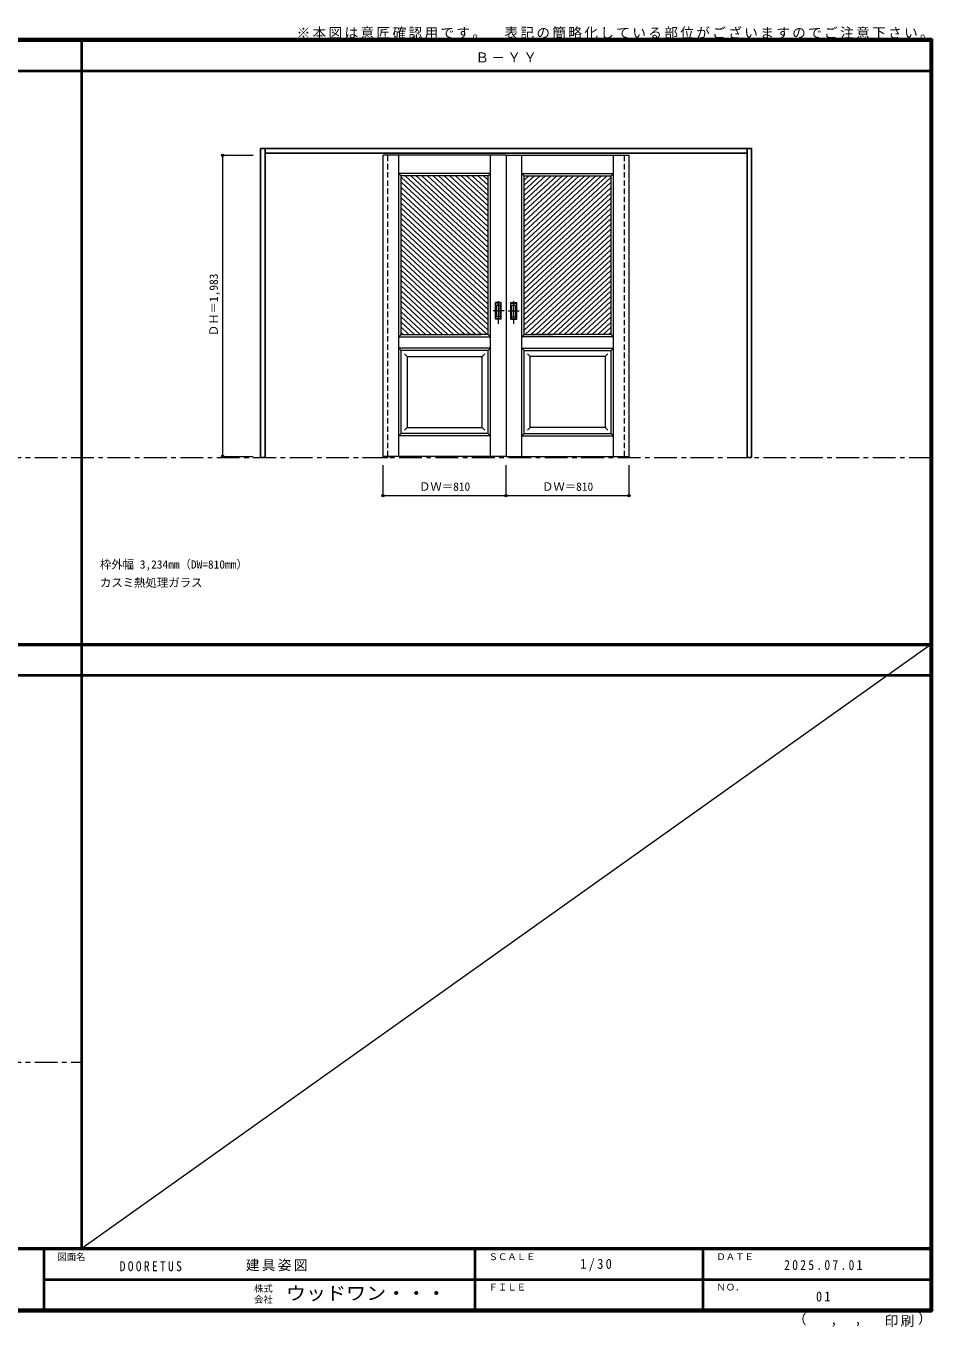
# Model space of a CAD drawing. Units: millimetres, scale not verified. Extents: x -6000 to 5700, y -4307 to 4260.
# Drawn here: x -267 to 5700, y -4307 to 4260 of the extents above; entities that cross this region are included whole.
import ezdxf
from ezdxf.enums import TextEntityAlignment as Align

# ---------------------------------------------------------------- set-up
doc = ezdxf.new("R2010")
doc.units = ezdxf.units.MM
doc.header["$LTSCALE"] = 30
doc.header["$PDMODE"] = 32
doc.header["$PDSIZE"] = 15
doc.linetypes.add('CHAIN1', pattern=[8, 5, -1, 1, -1])
doc.linetypes.add('DASHED1', pattern=[1.8, 1.2, -0.6])
for name, color, linetype, lineweight in [('0-1_通り芯', 7, 'CHAIN1', 18), ('0-2_扉', 7, 'Continuous', 18), ('0-4_枠', 3, 'Continuous', 25), ('0-6_引手', 7, 'Continuous', 18), ('0-B_寸法', 7, 'Continuous', 9), ('0-C_ハッチ', 4, 'Continuous', 9), ('F-1_枠', 6, 'Continuous', 40), ('F-A_文字', 7, 'Continuous', 18)]:
    doc.layers.add(name, color=color, linetype=linetype, lineweight=lineweight)
doc.layers.add('0-A_文字', color=7, linetype='Continuous')
doc.styles.add('ＭＳ ゴシック', font='')
doc.styles.get('ＭＳ ゴシック').set_extended_font_data('MS Gothic')

msp = doc.modelspace()

# ---------------------------------------------------------------- linework, layer by layer
at = {"layer": '0-1_通り芯'}
for p, q in [((-5490, 1418), (5690, 1418)), ((-5490, -2562.5), (100, -2562.5))]:
    msp.add_line(p, q, dxfattribs=at)
at = {"layer": '0-2_扉', "color": 4, "linetype": 'DASHED1', "lineweight": 9}
for p, q in [((2085, 1426), (2085, 3423)), ((2115, 1426), (2115, 3423)), ((3675, 1426), (3675, 3423)), ((3705, 1426), (3705, 3423))]:
    msp.add_line(p, q, dxfattribs=at)
at = {"layer": '0-2_扉'}
for p, q in [((2895, 3409.5), (2085, 3409.5)), ((2188.5, 1426.5), (2188.5, 3409.5)), ((2791.5, 1426.5), (2791.5, 3409.5)), ((2895, 3409.5), (2895, 1426.5)), ((2895, 3409.5), (3705, 3409.5)), ((2895, 3409.5), (2895, 1426.5)), ((2998.5, 1426.5), (2998.5, 3409.5)), ((3601.5, 1426.5), (3601.5, 3409.5)), ((2203.5, 2229.5), (2203.5, 3274.5)), ((2776.5, 3274.5), (2203.5, 3274.5)), ((2791.5, 3289.5), (2776.5, 3274.5)), ((2776.5, 2360.74), (2776.5, 3274.5)), ((2998.5, 3289.5), (3013.5, 3274.5)), ((3013.5, 2360.74), (3013.5, 3274.5)), ((3013.5, 3274.5), (3586.5, 3274.5)), ((3586.5, 2229.5), (3586.5, 3274.5)), ((2776.31, 3091.5), (2776.5, 3091.5)), ((3013.69, 3091.5), (3013.5, 3091.5)), ((2776.5, 2229.5), (2776.5, 2371.55)), ((3013.5, 2229.5), (3013.5, 2371.55)), ((2203.5, 2229.5), (2731.5, 2229.5)), ((2776.5, 2229.5), (2587.5, 2229.5)), ((2791.5, 2214.5), (2776.5, 2229.5)), ((2998.5, 2214.5), (3013.5, 2229.5)), ((3013.5, 2229.5), (3202.5, 2229.5)), ((3586.5, 2229.5), (3058.5, 2229.5)), ((2791.5, 2139.5), (2188.5, 2139.5)), ((2203.5, 1576.5), (2203.5, 2124.5)), ((2243.5, 2084.5), (2225.82, 2102.18)), ((2243.5, 2084.5), (2736.5, 2084.5)), ((2243.5, 2084.5), (2243.5, 1616.5)), ((2736.46, 2084.5), (2754.14, 2102.18)), ((2736.5, 1616.5), (2736.5, 2084.5)), ((2791.5, 2139.5), (2776.5, 2124.5)), ((2776.5, 1576.5), (2776.5, 2124.5)), ((2998.5, 2139.5), (3013.5, 2124.5)), ((2998.5, 2139.5), (3601.5, 2139.5)), ((3013.5, 1576.5), (3013.5, 2124.5)), ((3053.54, 2084.5), (3035.86, 2102.18)), ((3546.5, 2084.5), (3053.5, 2084.5)), ((3053.5, 1616.5), (3053.5, 2084.5)), ((3546.5, 2084.5), (3564.18, 2102.18)), ((3546.5, 2084.5), (3546.5, 1616.5)), ((3586.5, 1576.5), (3586.5, 2124.5)), ((2791.5, 1561.5), (2188.5, 1561.5)), ((2243.5, 1616.5), (2225.82, 1598.82)), ((2243.5, 1616.5), (2736.5, 1616.5)), ((2736.5, 1616.5), (2736.5, 1617.93)), ((2736.5, 1616.5), (2754.18, 1598.82)), ((2776.5, 1576.5), (2791.5, 1561.5)), ((3013.5, 1576.5), (2998.5, 1561.5)), ((2998.5, 1561.5), (3601.5, 1561.5)), ((3053.5, 1616.5), (3035.82, 1598.82)), ((3053.5, 1616.5), (3053.5, 1617.93)), ((3546.5, 1616.5), (3053.5, 1616.5)), ((3546.5, 1616.5), (3564.18, 1598.82))]:
    msp.add_line(p, q, dxfattribs=at)
at = {"layer": '0-2_扉', "color": 3, "lineweight": 25}
for p, q in [((2085, 1426.5), (2085, 1418)), ((2085, 1418), (2115, 1418)), ((2115, 1426.5), (2115, 1418)), ((3675, 1426.5), (3675, 1418)), ((3675, 1418), (3705, 1418)), ((3705, 1426.5), (3705, 1418))]:
    msp.add_line(p, q, dxfattribs=at)
at = {"layer": '0-2_扉'}
for points in [[(2895, 1426.5), (2085, 1426.5), (2085, 3409.5)], [(2895, 1426.5), (3705, 1426.5), (3705, 3409.5)], [(2791.5, 3289.5), (2188.5, 3289.5), (2203.5, 3274.5)], [(2998.5, 3289.5), (3601.5, 3289.5), (3586.5, 3274.5)], [(2203.5, 2229.5), (2188.5, 2214.5), (2791.5, 2214.5)], [(3586.5, 2229.5), (3601.5, 2214.5), (2998.5, 2214.5)], [(2776.5, 2124.5), (2203.5, 2124.5), (2188.5, 2139.5)], [(3013.5, 2124.5), (3586.5, 2124.5), (3601.5, 2139.5)], [(2776.5, 1576.5), (2203.5, 1576.5), (2188.5, 1561.5)], [(3013.5, 1576.5), (3586.5, 1576.5), (3601.5, 1561.5)]]:
    msp.add_lwpolyline(points, dxfattribs=at)
at = {"layer": '0-4_枠'}
for p, q in [((1278, 1418), (1278, 3453)), ((1278, 3453), (4512, 3453)), ((1308, 1418), (1308, 3453)), ((4482, 1418), (4482, 3453)), ((4512, 1418), (4512, 3453)), ((1308, 3423), (4482, 3423)), ((1308, 1418), (1278, 1418)), ((4512, 1418), (4482, 1418))]:
    msp.add_line(p, q, dxfattribs=at)
at = {"layer": '0-6_引手'}
for p, q in [((2863, 2439), (2825, 2439)), ((2825, 2329), (2825, 2439)), ((2856.5, 2423), (2831.5, 2423)), ((2831.5, 2345), (2831.5, 2423)), ((2856.5, 2345), (2856.5, 2423)), ((2863, 2329), (2863, 2439)), ((2927, 2439), (2965, 2439)), ((2927, 2329), (2927, 2439)), ((2933.5, 2423), (2958.5, 2423)), ((2933.5, 2345), (2933.5, 2423)), ((2958.5, 2345), (2958.5, 2423)), ((2965, 2329), (2965, 2439)), ((2863, 2329), (2825, 2329)), ((2856.5, 2345), (2831.5, 2345)), ((2927, 2329), (2965, 2329)), ((2933.5, 2345), (2958.5, 2345))]:
    msp.add_line(p, q, dxfattribs=at)
at = {"layer": '0-6_引手', "linetype": 'DASHED1'}
for p, q in [((2828, 2333), (2828, 2435)), ((2962, 2333), (2962, 2435)), ((2860, 2333), (2828, 2333)), ((2930, 2333), (2962, 2333))]:
    msp.add_line(p, q, dxfattribs=at)
at = {"layer": '0-6_引手', "linetype": 'CHAIN1'}
for p, q in [((2844, 2298.77), (2844, 2469.62)), ((2946, 2298.77), (2946, 2469.62)), ((2882.07, 2384), (2809.56, 2384)), ((2907.93, 2384), (2980.43, 2384))]:
    msp.add_line(p, q, dxfattribs=at)
at = {"layer": '0-6_引手', "linetype": 'DASHED1'}
for points in [[(2860, 2333), (2860, 2435), (2828, 2435)], [(2930, 2333), (2930, 2435), (2962, 2435)]]:
    msp.add_lwpolyline(points, dxfattribs=at)
at = {"layer": '0-B_寸法', "color": 4}
for p, q in [((1028, 3409.5), (1228, 3409.5)), ((1028, 3409.5), (1028, 1426.5)), ((1028, 1426.5), (1228, 1426.5)), ((2085, 1168), (2085, 1368)), ((2895, 1168), (2895, 1368)), ((3705, 1168), (3705, 1368)), ((2085, 1168), (3705, 1168))]:
    msp.add_line(p, q, dxfattribs=at)
at = {"layer": '0-B_寸法'}
for p in [(1028, 3409.5), (1028, 1426.5), (2085, 1168), (2895, 1168), (3705, 1168)]:
    msp.add_point(p, dxfattribs=at)
at = {"layer": '0-C_ハッチ'}
for p, q in [((2203.5, 3264.96), (2776.5, 2734.41)), ((2230, 3274.5), (2776.5, 2768.48)), ((2266.79, 3274.5), (2776.5, 2802.55)), ((2303.59, 3274.5), (2776.5, 2836.62)), ((2340.39, 3274.5), (2776.5, 2870.69)), ((2377.18, 3274.5), (2776.5, 2904.76)), ((2413.98, 3274.5), (2776.5, 2938.84)), ((2450.78, 3274.5), (2776.5, 2972.91)), ((2487.57, 3274.5), (2776.5, 3006.98)), ((2524.37, 3274.5), (2776.5, 3041.05)), ((2561.17, 3274.5), (2776.5, 3075.12)), ((2597.96, 3274.5), (2776.5, 3109.19)), ((2634.76, 3274.5), (2776.5, 3143.26)), ((2671.56, 3274.5), (2776.5, 3177.33)), ((2708.35, 3274.5), (2776.5, 3211.4)), ((2745.15, 3274.5), (2776.5, 3245.47)), ((3081.64, 3274.5), (3013.5, 3211.4)), ((3118.44, 3274.5), (3013.5, 3177.33)), ((3155.24, 3274.5), (3013.5, 3143.26)), ((3192.03, 3274.5), (3013.5, 3109.19)), ((3044.85, 3274.5), (3013.5, 3245.47)), ((3228.83, 3274.5), (3013.5, 3075.12)), ((3265.63, 3274.5), (3013.5, 3041.05)), ((3302.42, 3274.5), (3013.5, 3006.98)), ((3339.22, 3274.5), (3013.5, 2972.91)), ((3376.02, 3274.5), (3013.5, 2938.84)), ((3412.81, 3274.5), (3013.5, 2904.76)), ((3449.61, 3274.5), (3013.5, 2870.69)), ((3486.41, 3274.5), (3013.5, 2836.62)), ((3523.2, 3274.5), (3013.5, 2802.55)), ((3560, 3274.5), (3013.5, 2768.48)), ((3586.5, 3264.96), (3013.5, 2734.41)), ((2203.5, 3230.89), (2776.5, 2700.34)), ((2203.5, 3196.82), (2776.5, 2666.27)), ((3586.5, 3230.89), (3013.5, 2700.34)), ((3586.5, 3196.82), (3013.5, 2666.27)), ((2203.5, 3162.75), (2776.5, 2632.2)), ((2203.5, 3128.68), (2776.5, 2598.12)), ((2203.5, 3094.61), (2776.5, 2564.05)), ((3586.5, 3162.75), (3013.5, 2632.2)), ((3586.5, 3128.68), (3013.5, 2598.12)), ((3586.5, 3094.61), (3013.5, 2564.05)), ((2203.5, 3060.54), (2776.5, 2529.98)), ((2203.5, 3026.47), (2776.5, 2495.91)), ((3586.5, 3060.54), (3013.5, 2529.98)), ((3586.5, 3026.47), (3013.5, 2495.91)), ((2203.5, 2992.4), (2776.5, 2461.84)), ((2203.5, 2958.32), (2776.5, 2427.77)), ((2203.5, 2924.25), (2776.5, 2393.7)), ((3586.5, 2992.4), (3013.5, 2461.84)), ((3586.5, 2958.32), (3013.5, 2427.77)), ((3586.5, 2924.25), (3013.5, 2393.7)), ((2203.5, 2890.18), (2776.5, 2359.63)), ((2203.5, 2856.11), (2776.5, 2325.56)), ((3586.5, 2890.18), (3013.5, 2359.63)), ((3586.5, 2856.11), (3013.5, 2325.56)), ((2203.5, 2822.04), (2776.5, 2291.48)), ((2203.5, 2787.97), (2776.5, 2257.41)), ((2203.5, 2753.9), (2769.85, 2229.5)), ((3586.5, 2822.04), (3013.5, 2291.48)), ((3586.5, 2787.97), (3013.5, 2257.41)), ((3586.5, 2753.9), (3020.15, 2229.5)), ((2203.5, 2719.83), (2733.05, 2229.5)), ((2203.5, 2685.76), (2696.26, 2229.5)), ((3586.5, 2719.83), (3056.95, 2229.5)), ((3586.5, 2685.76), (3093.74, 2229.5)), ((2203.5, 2651.69), (2659.46, 2229.5)), ((2203.5, 2617.61), (2622.66, 2229.5)), ((2203.5, 2583.54), (2585.87, 2229.5)), ((3586.5, 2651.69), (3130.54, 2229.5)), ((3586.5, 2617.61), (3167.34, 2229.5)), ((3586.5, 2583.54), (3204.13, 2229.5)), ((2203.5, 2549.47), (2549.07, 2229.5)), ((2203.5, 2515.4), (2512.27, 2229.5)), ((3586.5, 2549.47), (3240.93, 2229.5)), ((3586.5, 2515.4), (3277.73, 2229.5)), ((2203.5, 2481.33), (2475.48, 2229.5)), ((2203.5, 2447.26), (2438.68, 2229.5)), ((2203.5, 2413.19), (2401.88, 2229.5)), ((3586.5, 2481.33), (3314.52, 2229.5)), ((3586.5, 2447.26), (3351.32, 2229.5)), ((3586.5, 2413.19), (3388.12, 2229.5)), ((2203.5, 2379.12), (2365.09, 2229.5)), ((2203.5, 2345.05), (2328.29, 2229.5)), ((3586.5, 2379.12), (3424.91, 2229.5)), ((3586.5, 2345.05), (3461.71, 2229.5)), ((2203.5, 2310.97), (2291.49, 2229.5)), ((2203.5, 2276.9), (2254.7, 2229.5)), ((2203.5, 2242.83), (2217.9, 2229.5)), ((3586.5, 2310.97), (3498.51, 2229.5)), ((3586.5, 2276.9), (3535.3, 2229.5)), ((3586.5, 2242.83), (3572.1, 2229.5))]:
    msp.add_line(p, q, dxfattribs=at)
at = {"layer": 'F-1_枠'}
for p, q in [((-6000, 4175), (5700, 4175)), ((-6000, 4170), (5700, 4170)), ((-6000, 4165), (5700, 4165)), ((100, -3790), (100, 4175)), ((5690, 4175), (5690, -4205)), ((5695, 4175), (5695, -4205)), ((5700, 4175), (5700, -4205)), ((-6000, 3965), (5700, 3965)), ((-6000, 190.5), (5700, 190.5)), ((-6000, 187.5), (5700, 187.5)), ((-6000, 184.5), (5700, 184.5)), ((-6000, -15.5), (5700, -15.5)), ((5700, -3790), (-6000, -3790)), ((5700, -3795), (-6000, -3795)), ((-150, -3795), (-150, -4195)), ((2690, -3795), (2690, -4195)), ((4190, -3795), (4190, -4195)), ((-150, -3995), (5690, -3995.01)), ((5700, -4195), (-6000, -4195)), ((5700, -4200), (-6000, -4200)), ((5700, -4205), (-6000, -4205))]:
    msp.add_line(p, q, dxfattribs=at)
at = {"layer": 'F-A_文字'}
msp.add_line((5690, 184.5), (100, -3790), dxfattribs=at)

# ---------------------------------------------------------------- texts
at = {"layer": '0-A_文字', "style": 'ＭＳ ゴシック'}
for s, p in [('枠外幅 3,234mm（DW=810mm）', (220, 670.5)), ('カスミ熱処理ガラス', (220, 550.5))]:
    msp.add_text(s, height=54.99, dxfattribs=at).set_placement(p, align=Align.BOTTOM_LEFT)
at = {"layer": '0-A_文字', "char_height": 65.98, "attachment_point": 7, "style": 'ＭＳ ゴシック'}
for s, insert in [('\\T1.17;※本図は意匠確認用です。\u3000表記の簡略化している部位がございますのでご注意下さい。', (1515, 4175)), ('\\T1.17;Ｂ－ＹＹ', (2692.5, 4020))]:
    msp.add_mtext(s, dxfattribs=dict(at, insert=insert))
at = {"layer": '0-B_寸法', "style": 'ＭＳ ゴシック'}
msp.add_text('ＤＨ＝1,983', height=54.99, rotation=90, dxfattribs=at).set_placement((1013, 2217.75), align=Align.BOTTOM_LEFT)
for p in [(2321.25, 1183), (3131.25, 1183)]:
    msp.add_text('ＤＷ＝810', height=54.99, dxfattribs=at).set_placement(p, align=Align.BOTTOM_LEFT)
at = {"layer": 'F-A_文字', "style": 'ＭＳ ゴシック'}
for s, height, p in [('図面名', 43.99, (-60, -3880)), ('ＳＣＡＬＥ', 43.99, (2780, -3880)), ('ＤＡＴＥ', 43.99, (4280, -3880)), ('株式', 43.99, (1235, -4089)), ('ＦＩＬＥ', 43.99, (2780, -4080)), ('ＮＯ．', 43.99, (4280, -4080)), ('会社', 43.99, (1235, -4161)), ('（', 65.98, (4784.03, -4308.31)), (',', 65.98, (5031.28, -4308.31)), (',', 65.98, (5190.2, -4305.53)), ('）', 65.98, (5608.4, -4304.13))]:
    msp.add_text(s, height=height, dxfattribs=at).set_placement(p, align=Align.BOTTOM_LEFT)
at = {"layer": 'F-A_文字', "style": 'ＭＳ ゴシック', "width": 1.1}
msp.add_text('ウッドワン・・・', height=87.98, dxfattribs=at).set_placement((1445, -4155), align=Align.BOTTOM_LEFT)
at = {"layer": 'F-A_文字', "char_height": 65.98, "attachment_point": 7, "style": 'ＭＳ ゴシック'}
for s, insert in [('\\T1.38;\\W0.9;1/30', (3383.75, -3940)), ('\\T1.39;\\W0.85;DOORETUS', (350, -3940.79)), ('\\T1.17;建具姿図', (1180.42, -3940)), ('\\T1.39;\\W0.85;2025.07.01', (4726.25, -3932.5)), ('\\T1.36;\\W0.9;01', (4936.25, -4140)), ('\\T1.17;印刷', (5388.15, -4306.92))]:
    msp.add_mtext(s, dxfattribs=dict(at, insert=insert))

doc.saveas('drawing.dxf')
